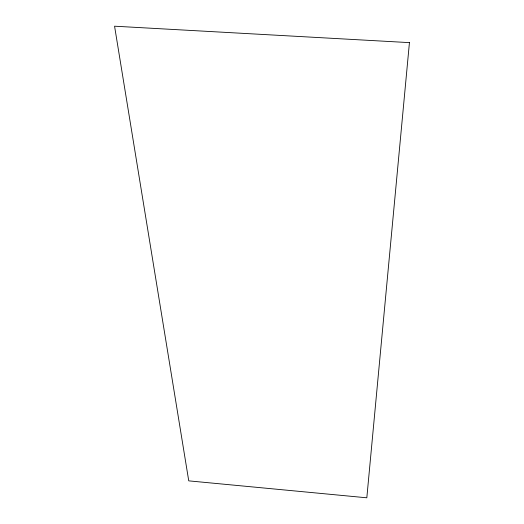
<?xml version="1.0" encoding="UTF-8"?>
<svg xmlns="http://www.w3.org/2000/svg" width="524" height="524" viewBox="0 0 524 524"><rect width="100%" height="100%" fill="white"/><g stroke="black" fill="none" stroke-linecap="round" stroke-linejoin="round"><path stroke-width="0.79" d="M409.434 42.627L366.82 497.8L188.745 480.862L114.566 26.2L409.434 42.627"/></g></svg>
